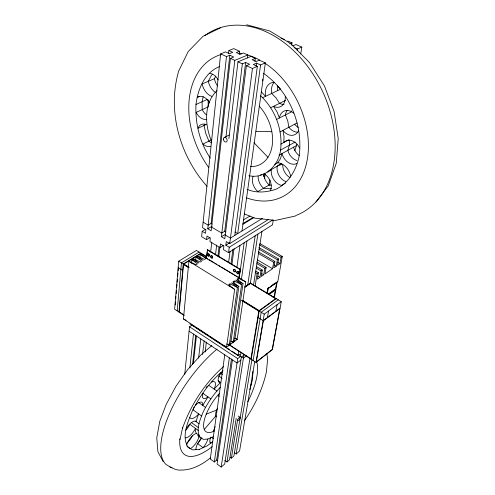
<?xml version="1.0" encoding="UTF-8"?>
<svg xmlns="http://www.w3.org/2000/svg" width="495" height="495" viewBox="0 0 495 495"><rect width="100%" height="100%" fill="white"/><g stroke="black" fill="none" stroke-linecap="round" stroke-linejoin="round"><path stroke-width="0.74" d="M248.905 175.725C264.893 179.289 278.765 165.225 280.578 150.047C282.992 130.16 275.282 109.376 260.587 95.789M289.631 140.091L289.396 145.214L287.818 150.369A12.053 8.99 62.5 0 0 296.907 160.566M252.957 371.392L252.456 379.752L249.857 389.639M206.792 256.701L196.416 250.439L178.714 261.199L174.611 309.183L184.084 315.383M175.23 304.92L175.49 301.888M175.75 298.856L175.942 296.585M176.201 293.554L176.461 290.522M176.721 287.49L176.981 284.458M177.179 282.187L177.439 279.155M177.699 276.123L177.959 273.091M178.157 270.815L178.417 267.783M177.198 310.879L181.43 262.876L199.114 252.066M178.93 312.011L183.243 264.002L200.914 253.149M237.755 276.996L245.749 281.834L237.161 339.428L226.555 347.28L183.435 318.929L188.898 261.267L195.971 264.732L197.4 263.841L191.757 259.51L191.386 263.346M192.951 260.933L193.18 258.631L200.234 262.072L201.651 261.187L196.014 256.893L195.704 259.955M184.746 374.096L189.542 326.805L192.165 324.998M197.264 257.555L197.418 256.026L204.46 259.436L205.858 258.563L200.228 254.3L199.906 257.357M205.468 229.377L202.183 231.314L201.626 236.703L206.601 239.648L209.861 237.68M228.542 53.652L228.876 50.577L232.761 52.346L229.494 53.67L225.596 51.895L220.634 53.887L202.56 227.694L205.901 229.649L205.518 233.275L202.183 231.314M189.888 367.791L193.458 334.063M192.592 364.407L195.742 335.301M206.601 239.648L206.99 236.059L210.338 238.033L209.936 241.622L220.034 247.605L223.282 245.588M207.776 228.814L226.493 56.572L229.804 55.23L233.733 57.024L230.429 58.379L211.148 230.781L207.776 228.814L212.386 226.085M193.378 363.596L196.385 336.006M206.279 258.303L207.492 249.659L240.285 269.286L239.073 277.794L206.279 258.303L206.557 258.13M206.867 255.309L207.182 252.481M207.337 251.07L207.492 249.659M229.804 55.23L211.118 223.424L212.244 224.074M198.613 358.089L200.791 338.927M210.653 252.054L211.786 242.086M225.937 137.183L234.797 60.384L247.828 54.976L247.444 58.014M202.542 354.531L204.157 340.752M228.882 138.705L237.947 61.826L250.953 56.387L255.34 58.36L254.937 61.423M215.498 254.95L216.68 244.976M239.215 54.32L239.574 51.251L233.751 48.621L228.876 50.577M205.178 351.92L206.365 341.977M217.918 256.268L219.025 247.079M218.747 256.886L219.959 246.912M220.034 247.605L220.473 244.004L223.882 246.015L223.437 249.616L228.56 252.648L272.491 224.841L273.234 220.331M221.358 236.74L242.358 63.855L245.644 62.463L249.653 64.3L246.38 65.699L224.792 238.745L221.358 236.74L225.281 234.352M245.644 62.463L224.724 231.301L225.875 231.963M272.714 219.984L229.265 247.24L225.825 245.217L226.283 241.579L229.736 243.602L268.092 219.687M228.56 252.648L229.265 247.24M229.736 243.602L252.45 68.483L257.338 66.361L234.809 235.403M228.603 262.591L230.101 251.157M256.125 66.194L256.528 63.131L260.568 64.963L265.363 62.884L241.987 230.973M230.967 263.854L232.898 249.393M231.908 264.571L234.061 248.558M229.736 286.122L230.045 283.839L237.452 287.471L229.228 345.3L226.691 343.969M260.568 64.963L237.693 233.621L234.816 231.963M233.918 283.313L234.234 281.03L241.622 284.637L233.213 342.348L230.682 341.036M224.761 354.828L210.276 458.97L214.347 461.99L216.692 459.973L231.468 358.993M236.901 267.554L239.976 245.427M230.045 283.839L228.641 284.78L234.649 289.377L226.555 347.28L224.86 345.881M238.058 280.529L238.386 278.252L245.749 281.834M238.794 277.973L240.285 269.286M239.079 278.549L244.177 242.767M234.234 281.03L232.842 281.964L238.844 286.525L230.565 344.31L229.296 343.648M214.347 461.99L229.346 357.873M241.35 279.78L246.962 241.003M238.386 278.252L237.006 279.174L243.002 283.703L234.537 341.371L233.269 340.715M232.415 359.908L217.07 464.013L221.178 467.063L224.687 464.007L241.343 357.13L243.887 355.181L227.007 461.983L224.817 460.375M263.55 176.529L263.897 174.24M247.686 285.392L255.191 235.793M264.497 178.571L265.19 173.993M221.178 467.063L237.718 358.609L240.285 356.647L240.743 353.708L238.163 355.67L189.839 323.872M238.163 355.67L238.838 351.233M250.297 283.61L257.901 234.079M253.465 285.51L261.929 231.53M269.169 185.322L270.004 180.001M291.66 45.138L292.019 42.848L287.719 40.998M255.086 286.351L257.115 273.525L258.415 272.646L255.81 271.105M258.415 272.646L257.375 279.143L259.943 277.379L260.995 270.895L262.276 270.022L256.299 266.496M236.195 418.374L229.556 459.762L227.007 461.983M297.21 50.496L297.458 48.974L301.839 47.075L300.713 53.924M230.163 457.293L231.369 458.178L237.594 419.816M262.276 270.022L261.224 276.507L263.767 274.762L264.831 268.29L266.1 267.424L256.818 261.973M249.956 358.411L233.894 455.975L231.369 458.178M250.909 358.801L258.811 311.126L241.857 300.632M266.1 267.424L265.029 273.89L272.547 268.736L273.655 262.294L274.898 261.453L258.396 251.887M251.182 359.308L259.201 311.009L276.253 298.634M234.531 452.814L236.165 453.995L251.918 359.549M253.1 360.564L261.218 312.258L278.252 299.84M254.807 361.27L239.555 451.044L236.165 453.995M266.991 292.842L267.244 291.32M267.504 289.804L267.764 288.282L269.026 287.391M267.182 293.733L268.08 288.467L277.794 281.612L282.292 256.429L259.937 243.608M267.306 293.51L268.154 288.554L276.649 282.552L275.523 288.894L268.271 294.061M227.978 344.118L255.983 362.451L264.256 314.139L281.265 301.659L250.383 283.016L244.827 286.822M274.898 261.453L273.785 267.882L276.253 266.192L277.379 259.77L278.611 258.928L258.848 247.531M267.442 317.45L268.575 310.971M278.611 258.928L277.485 265.351L279.929 263.668L281.067 257.258L282.292 256.429M274.304 298.089L277.237 281.599M275.907 311.182L277.082 304.728M281.265 301.659L272.386 349.6L255.983 362.451M210.251 158.091C199.726 142.442 195.086 123.23 195.977 104.47C197.808 89.422 204.59 72.381 219.681 66.509M203.16 96.729L202.09 101.741L202.208 109.624A11.521 7.877 66.8 0 0 206.458 114.846M180.025 439.634L182.661 427.383L182.358 428.75C190.668 405.058 204.738 383.111 223.641 366.504M213.326 436.695L207.869 439.059L203.34 439.325L200.06 437.413C195.525 429.221 200.166 419.655 203.259 411.784C207.677 402.856 213.364 394.62 220.182 387.362M294.834 150.684L296.876 144.15M194.096 407.069L193.007 409.829L201.589 415.979M213.19 431.547L215.183 426.653M199.225 449.429L206.885 445.983L212.869 441.701M211.817 96.376A13.637 9.405 68.3 0 1 202.096 83.952L214.403 78.705L215.82 76.007M274.793 164.42L277.732 162.768L280.436 158.728L281.983 153.599A12.14 8.984 62.4 0 0 296.821 163.492M280.82 163.536L277.175 166.227A11.738 8.563 61.1 0 0 285.825 181.628M244.388 420.818C254.56 406.067 262.455 389.577 266.378 372.036L267.665 358.776L266.774 353.455M247.481 189.505C256.701 193.403 267.176 192.314 276.427 189.053C289.099 182.618 296.319 169.779 299.129 156.253C303.355 124.963 289.365 91.272 263.346 73.223M315.934 202.047L328.216 185.91L335.802 164.656L336.266 163.22L338.233 138.569L334.113 111.573L324.479 85.994L309.443 62.444L290.664 43.616L269.726 30.993L246.628 24.756M204.268 429.468L215.814 415.949M206.031 387.678L207.405 386.106M218.264 394.67L219 396.674M212.504 74.17L211.489 75.16L208.29 81.31A13.538 9.411 68.5 0 0 215.375 92.386M216.965 90.703C203.464 103.554 204.769 125.582 211.687 141.533M220.745 372.76A9.43 3.805 -56.2 0 0 220.56 382.418L214.088 389.045A9.572 3.892 -55.6 0 0 211.569 382.091M223.047 370.712C209.787 381.707 199.788 396.136 192.097 411.438C187.822 422.464 181.257 436.052 188.032 447.369L192.772 449.899L199.219 449.386M211.81 345.566L200.778 355.02L187.376 369.982L175.874 386.391L166.24 404.328L159.805 421.251L156.767 437.846L157.917 451.712L163.171 461.569M240.886 360.038L237.049 362.983L189.096 331.174M246.324 355.868L243.429 358.089L241.492 356.815M267.752 172.192L271.384 169.5A11.818 8.557 61 0 0 281.568 185.427L285.38 183.175M280.071 308.1L263.148 320.63L258.124 317.499M279.842 165.243L281.667 163.901M210.381 457.937C202.059 464.657 192.041 470.139 181.077 470.083C175.607 470.677 170.583 467.076 166.054 464.514A78.488 31.086 -55.5 0 1 169.816 412.873A78.488 31.086 -55.5 0 1 217.132 349.025M275.666 298.621L259.132 310.606L242.828 300.521M272.993 297.229L274.193 296.356L275.307 290.107L269.268 294.42M273.314 297.52L274.564 296.616M268.983 294.092L275.894 289.16M271.557 285.609L275.344 282.936M245.112 286.921L246.974 285.646M248.212 284.792L250.074 283.517M244.864 287.218L250.445 283.387L275.863 298.757M219.304 374.777L221.166 373.595A9.386 3.855 -56.2 0 0 222.026 372.432M225.825 245.217L229.723 242.791M262.43 218.351L230.447 238.101L225.25 235.076M242.915 224.291L254.04 217.503M242.927 223.585L253.391 217.212M225.077 231.085L221.803 233.071L211.557 227.118M243.429 219.972L249.987 215.999M211.476 223.214L208.178 225.151L203.129 222.218M271.371 185.142L269.2 184.975L257.846 191.59A11.521 8.13 60.9 0 1 253.032 176.529M268.457 171.159L281.618 163.721M260.512 175.051L261.676 174.388M279.031 155.232L296.418 145.61M280.578 150.047L295.169 142.053M280.813 144.144L289.012 139.714M279.941 131.942L297.012 122.97M276.408 119.524L291.301 111.963A12.227 9.275 65.3 0 1 291.518 110.849M224.334 137.443L229.173 135.03M211.526 139.813L202.981 144.033A11.354 7.66 64.9 0 0 210.554 146.31M270.449 107.817L285.473 100.448M220.591 27.794L203.129 36.215L188.168 51.622L178.435 71.546L178.12 73.136C167.366 112.551 180.291 156.272 207.065 186.386M206.013 124.511L198.031 128.298A11.36 7.666 64.9 0 1 206.223 124.592M262.523 97.775L280.64 89.199L277.423 85.92M195.977 104.47L207.448 99.353M199.522 96.383L197.474 97.28A11.608 7.877 66.7 0 1 209.571 102.892M256.528 63.131L253.298 64.523L257.338 66.361M293.003 45.781L295.93 44.531L301.839 47.075M255.34 58.36L252.128 59.722L256.132 61.535L259.331 60.167L265.363 62.884M289.668 43.845L292.019 42.848M239.574 51.251L236.344 52.569L240.254 54.345L243.484 53.015L247.828 54.976M206.223 414.167L216.624 410.089M271.569 188.403L270.072 188.793L263.563 188.261A11.441 8.137 61 0 1 258.167 176.177M295.496 215.987L275.486 220.417L254.733 218.153L244.276 213.865M255.977 131.317L271.848 131.732A37.985 26.848 64.9 0 1 267.968 157.292A38.01 26.86 64.9 0 1 250.464 166.611M281.104 38.158L284.656 39.68M294.16 47.551L297.458 48.974M220.634 53.887L226.493 56.572M230.429 58.379L234.797 60.384M237.947 61.826L242.358 63.855M246.38 65.699L252.45 68.483M196.014 256.893L203.055 260.314L197.418 256.026M243.002 283.703L235.62 280.102L241.622 284.637M191.757 259.51L198.823 262.956L193.18 258.631M238.844 286.525L231.443 282.899L237.452 287.471M234.636 338.122L237.161 339.428L235.28 338.209M183.435 318.929L186.108 320.321M259.355 244.784L281.067 257.258M258.916 249.109L277.379 259.77M277.918 262.505L279.929 263.668M258.458 253.477L273.655 262.294M274.292 265.048L276.253 266.192M257.456 259.9L272.547 268.736M256.868 263.606L264.831 268.29M256.336 268.142L260.995 270.895M261.787 273.587L263.767 274.762M255.166 272.368L257.115 273.525M257.963 276.198L259.943 277.379M207.213 249.833L240.007 269.466M267.764 288.282L268.08 288.467M206.836 257.053L200.951 253.496L183.824 264.021L188.954 267.195M200.228 254.3L207.844 258.91M209.131 259.683L214.273 262.796M215.56 263.575L216.847 264.349M218.134 265.128L220.058 266.298M221.345 267.071L233.151 274.211M234.469 275.01L236.443 276.204M188.898 261.267L234.649 289.377M178.714 261.199L189.01 267.572M241.585 300.106L264.256 314.139M188.644 267.69L183.521 264.516L179.246 311.906L184.004 314.981M178.163 267.634L182.667 270.443M228.653 344.235L251.12 358.9M192.809 325.419L194.733 326.688M196.657 327.95L203.074 332.17M204.361 333.017L207.566 335.127M210.134 336.81L212.058 338.079M214.626 339.768L220.399 343.567M221.68 344.409L224.891 346.519M227.459 348.208L229.383 349.47M231.945 351.159L240.285 356.647M189.542 326.805L237.718 358.609M221.166 373.595L222.447 374.461M218.629 375.959L222.088 378.31M218.252 380.841L220.56 382.418M208.896 385.457L216.989 391.05M238.182 416.01L240.081 417.335A1.893 0.693 -55.8 0 1 238.955 420.032A1.893 0.693 -55.8 0 1 237.99 419.327A1.893 0.693 -55.8 0 1 240.081 417.335M202.814 393.271L210.889 398.933M198.712 402.577L205.617 407.472M195.104 420.936L199.095 423.819M191.46 422.563L198.254 427.501M211.662 437.401L213.45 438.706M198.285 430.458L189.826 424.295A9.485 3.824 -54.4 0 1 185.804 430.211M209.892 442.103L211.087 442.976A8.916 3.323 -55 0 1 210.79 437.252M185.303 437.759A9.523 3.774 -54.5 0 0 195.451 428.398L195.494 431.331L196.385 433.36L199.188 435.408M197.691 435.433L201.706 438.372M216.692 459.973L217.781 460.777M186.739 445.902L190.42 448.643A9.337 3.614 -54.4 0 0 198.922 436.33M232.087 341.432L233.213 342.348M228.102 344.371L229.228 345.3M261.255 91.86L265.598 96.321A14.293 10.605 67.3 0 1 273.983 82.331M253.929 142.659L267.968 157.299M208.129 99.767L208.203 106.895L196.125 112.396A11.595 7.864 66.6 0 0 206.861 119.258M238.8 273.58A1.306 0.848 56.5 0 1 237.383 273.135A1.306 0.848 56.5 0 1 237.21 271.52M238.151 271.532A1.306 0.848 56.5 0 1 238.404 271.718M238.633 271.965A1.306 0.848 56.5 0 1 238.819 272.256M235.286 271.693A1.306 0.842 56.7 0 1 233.968 270.994A1.306 0.842 56.7 0 1 233.894 269.521M234.822 269.528A1.306 0.842 56.7 0 1 235.304 269.967M235.614 270.561A1.306 0.842 56.7 0 1 235.472 271.582M209.385 254.56A1.281 0.811 58.1 0 1 208.847 256.026A1.281 0.811 58.1 0 1 207.677 254.207A1.281 0.811 58.1 0 1 209.199 254.281M212.609 257.815A1.281 0.817 58 0 1 211.148 257.252A1.281 0.817 58 0 1 211.229 255.674M211.693 255.667A1.281 0.817 58 0 1 212.194 255.971M212.411 256.212A1.281 0.817 58 0 1 212.596 256.49M205.004 35.454A101.37 72.728 65.2 0 1 320.531 87.2A101.37 72.728 65.2 0 1 295.806 215.523M264.893 63.181A77.647 55.18 65 0 1 307.692 156.866A77.647 55.18 65 0 1 246.51 197.833M208.748 167.595A77.647 55.18 65 0 1 221.079 54.518M239.45 53.194A77.647 55.18 65 0 1 241.554 53.522M247.259 54.865A77.647 55.18 65 0 1 259.696 60.056M269.2 184.975A11.366 8.149 61.1 0 1 263.847 174.556M277.732 162.768A13.458 9.733 61 0 1 290.633 176.226M297.396 132.202A12.313 9.269 65 0 1 288.857 127.252L287.781 121.021L285.411 114.951A12.319 9.275 65.1 0 1 287.156 110.459M284.056 104.346A12.443 9.294 67.6 0 1 279.526 103.368L276.055 97.917L271.681 93.437A14.188 10.605 67.5 0 1 273.964 82.517M277.676 90.604A14.089 10.612 67.7 0 1 277.577 85.406M298.176 127.438A12.22 9.269 65.2 0 1 294.698 124.189M290.027 177.631A11.651 8.576 61.2 0 1 282.707 164.588M299.19 155.591A11.967 8.99 62.7 0 1 293.572 147.188M209.837 73.316A11.942 8.229 68.2 0 1 218.153 79.942M204.583 124.196A11.286 7.679 65.1 0 0 204.039 125.445L205.741 133.409L208.921 141.1A11.28 7.673 65 0 0 211.439 142.82M263.903 173.646A11.527 8.143 60.9 0 1 270.35 190.612M299.568 147.962A12.146 8.997 62.5 0 0 283.79 142.535L284.037 136.601L282.936 130.371A12.4 9.263 64.9 0 0 298.522 130.748M293.64 113.151A12.406 9.269 65 0 0 279.434 117.989L277.033 111.864L273.494 106.326A12.536 9.294 67.4 0 0 285.238 96.544M217.627 86.019A13.445 9.424 68.7 0 1 214.403 78.705M259.231 106.122A38.01 26.86 64.9 0 1 271.848 131.707M262.758 79.089A12.493 9.059 68.9 0 1 262.672 80.92M172.037 467.67A78.488 31.086 -55.5 0 1 169.828 466.964M256.509 361.263A59.951 23.296 -55.6 0 1 247.828 401.705M212.157 446.713A59.951 23.296 -55.6 0 1 179.84 438.657M202.901 393.222A9.572 3.892 -55.6 0 0 207.993 396.903L202.727 405.424A9.609 3.88 -55 0 0 195.426 405.318M252.178 375.451A8.836 3.347 -56.6 0 1 252.71 375.594M192.462 435.507A9.3 3.663 -54.3 0 1 186.763 443.229M201.267 438.168A10.37 4.003 -54.5 0 1 197.672 443.668L203.092 447.666A10.414 3.948 -54.6 0 0 207.863 438.966M196.026 449.639A9.12 3.453 -54.6 0 1 201.923 437.982M186.733 444.628A9.343 3.62 -54.4 0 1 196.385 433.36M186.312 428.453A9.529 3.781 -54.5 0 1 196.243 421.759L197.072 418.058L198.718 413.919A10.958 4.43 -55 0 1 189.758 417.372M251.157 384.714A8.83 3.341 -56.6 0 1 250.414 385.865M214.434 430.966A29.292 11.267 -55.6 0 1 203.767 423.021A29.292 11.267 -55.6 0 1 219.266 393.55M216.525 416.895A11.243 4.325 -55.6 0 1 217.491 408.208M263.359 320.76L256.292 361.95L272.188 349.495L279.762 308.608L263.359 320.76M236.728 272.417A1.306 0.848 56.5 0 0 238.336 273.884A1.306 0.848 56.5 0 0 238.132 271.904A1.306 0.848 56.5 0 0 236.728 272.417M233.411 270.418A1.306 0.842 56.7 0 0 235.014 271.879A1.306 0.842 56.7 0 0 234.803 269.905A1.306 0.842 56.7 0 0 233.411 270.418M207.386 254.746A1.281 0.811 58.1 0 0 208.94 256.175A1.281 0.811 58.1 0 0 208.704 254.213A1.281 0.811 58.1 0 0 207.386 254.746M210.592 256.676A1.281 0.817 58 0 0 212.151 258.105A1.281 0.817 58 0 0 211.916 256.144A1.281 0.817 58 0 0 210.592 256.676M223.4 139.058A2.481 1.708 64.4 0 0 226.209 142.022A2.481 1.708 64.4 0 0 226.221 138.117A2.481 1.708 64.4 0 0 223.4 139.058"/></g></svg>
